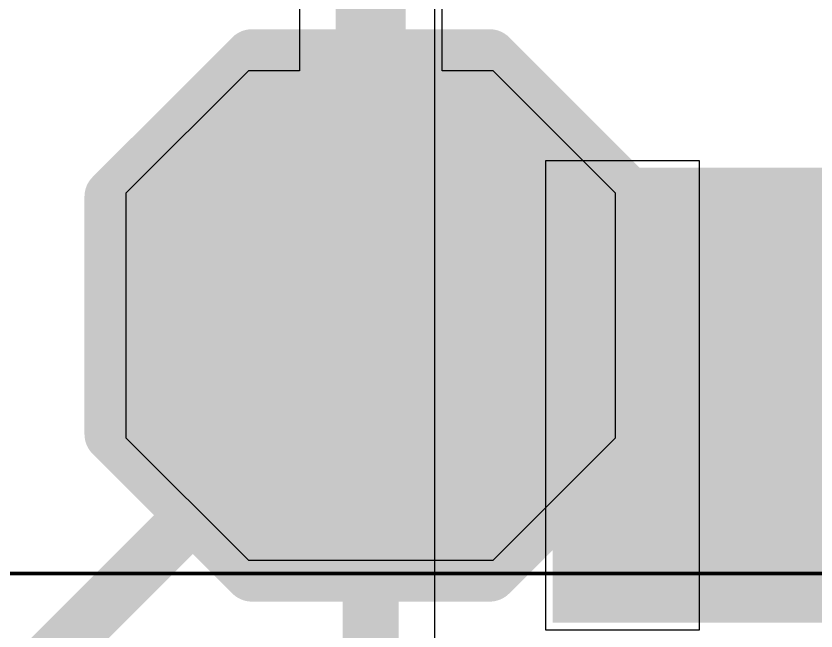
# Model space of a CAD drawing. Header units: inches. Extents: x -6 to 5433, y -4 to 5447.
# Drawn here: x 5.858 to 8.763, y 31.086 to 33.32 of the extents above; entities that cross this region are included whole.
import ezdxf

# ---------------------------------------------------------------- set-up
doc = ezdxf.new("R2010")
doc.units = ezdxf.units.IN
for name, color, linetype in [('Bottom Layer', 5, 'Continuous'), ('Bottom Overlay', 54, 'Continuous'), ('Bottom Paste', 16, 'Continuous'), ('Bottom Solder', 6, 'Continuous'), ('Ground', 16, 'Continuous'), ('Mechanical 4', 56, 'Continuous'), ('Top Layer', 1, 'Continuous'), ('Top Overlay', 2, 'Continuous'), ('Top Paste', 8, 'Continuous'), ('Top Solder', 216, 'Continuous')]:
    doc.layers.add(name, color=color, linetype=linetype)

# ---------------------------------------------------------------- blocks, each defined once
blk = doc.blocks.new('T__________B_123')
at = {"layer": 'Bottom Layer'}
blk.add_hatch(color=5, dxfattribs=at).paths.add_polyline_path([(0.381, 0.762), (-0.381, 0.762), (-0.762, 0.381), (-0.762, -0.381), (-0.381, -0.762), (0.381, -0.762), (0.762, -0.381), (0.762, 0.381)])
at = {"layer": 'Bottom Paste'}
blk.add_hatch(color=16, dxfattribs=at).paths.add_polyline_path([(0.381, 0.762), (-0.381, 0.762), (-0.762, 0.381), (-0.762, -0.381), (-0.381, -0.762), (0.381, -0.762), (0.762, -0.381), (0.762, 0.381)])
at = {"layer": 'Bottom Solder'}
blk.add_hatch(color=6, dxfattribs=at).paths.add_polyline_path([(0.4318, 0.8636), (-0.4318, 0.8636), (-0.8636, 0.4318), (-0.8636, -0.4318), (-0.4318, -0.8636), (0.4318, -0.8636), (0.8636, -0.4318), (0.8636, 0.4318)])
at = {"layer": 'Bottom Overlay'}
for points in [[(-0.4318, 0.9398, 0.2, 0.2, 0), (-0.9398, 0.4318, 0.2, 0.2, 0)], [(-0.4318, 0.9398, 0.2, 0.2, 0), (0.4318, 0.9398, 0.2, 0.2, 0)], [(0.4318, 0.9398, 0.2, 0.2, 0), (0.9398, 0.4318, 0.2, 0.2, 0)], [(-0.9398, 0.4318, 0.2, 0.2, 0), (-0.9398, -0.4318, 0.2, 0.2, 0)], [(0.9398, 0.4318, 0.2, 0.2, 0), (0.9398, -0.4318, 0.2, 0.2, 0)], [(-0.9398, -0.4318, 0.2, 0.2, 0), (-0.4318, -0.9398, 0.2, 0.2, 0)], [(0.9398, -0.4318, 0.2, 0.2, 0), (0.4318, -0.9398, 0.2, 0.2, 0)], [(-0.4318, -0.9398, 0.2, 0.2, 0), (0.4318, -0.9398, 0.2, 0.2, 0)]]:
    blk.add_lwpolyline(points, format="xyseb", dxfattribs=at)
for points in [[(-0.4818, 0.9398, 0.1, 0.1, 1), (-0.3818, 0.9398, 0.1, 0.1, 1)], [(-0.4818, 0.9398, 0.1, 0.1, 1), (-0.3818, 0.9398, 0.1, 0.1, 1)], [(0.3818, 0.9398, 0.1, 0.1, 1), (0.4818, 0.9398, 0.1, 0.1, 1)], [(0.3818, 0.9398, 0.1, 0.1, 1), (0.4818, 0.9398, 0.1, 0.1, 1)], [(-0.9898, 0.4318, 0.1, 0.1, 1), (-0.8898, 0.4318, 0.1, 0.1, 1)], [(-0.9898, 0.4318, 0.1, 0.1, 1), (-0.8898, 0.4318, 0.1, 0.1, 1)], [(0.8898, 0.4318, 0.1, 0.1, 1), (0.9898, 0.4318, 0.1, 0.1, 1)], [(0.8898, 0.4318, 0.1, 0.1, 1), (0.9898, 0.4318, 0.1, 0.1, 1)], [(-0.9898, -0.4318, 0.1, 0.1, 1), (-0.8898, -0.4318, 0.1, 0.1, 1)], [(-0.9898, -0.4318, 0.1, 0.1, 1), (-0.8898, -0.4318, 0.1, 0.1, 1)], [(0.8898, -0.4318, 0.1, 0.1, 1), (0.9898, -0.4318, 0.1, 0.1, 1)], [(0.8898, -0.4318, 0.1, 0.1, 1), (0.9898, -0.4318, 0.1, 0.1, 1)], [(-0.4818, -0.9398, 0.1, 0.1, 1), (-0.3818, -0.9398, 0.1, 0.1, 1)], [(-0.4818, -0.9398, 0.1, 0.1, 1), (-0.3818, -0.9398, 0.1, 0.1, 1)], [(0.3818, -0.9398, 0.1, 0.1, 1), (0.4818, -0.9398, 0.1, 0.1, 1)], [(0.3818, -0.9398, 0.1, 0.1, 1), (0.4818, -0.9398, 0.1, 0.1, 1)]]:
    blk.add_lwpolyline(points, format="xyseb", close=True, dxfattribs=at)
blk = doc.blocks.new('QTH_030_01_L_D_A_K_TR_154')
at = {"layer": 'Top Layer'}
for points in [[(6.5975, -2.361), (6.9025, -2.361), (6.9025, -3.811), (6.5975, -3.811)], [(7.0975, -2.361), (7.4025, -2.361), (7.4025, -3.811), (7.0975, -3.811)]]:
    blk.add_hatch(color=1, dxfattribs=at).paths.add_polyline_path(points)
at = {"layer": 'Top Paste'}
for points in [[(6.5975, -2.361), (6.9025, -2.361), (6.9025, -3.811), (6.5975, -3.811)], [(7.0975, -2.361), (7.4025, -2.361), (7.4025, -3.811), (7.0975, -3.811)]]:
    blk.add_hatch(color=8, dxfattribs=at).paths.add_polyline_path(points)
at = {"layer": 'Top Solder'}
for points in [[(6.4959, -2.2594), (7.0041, -2.2594), (7.0041, -3.9126), (6.4959, -3.9126)], [(6.9959, -2.2594), (7.5041, -2.2594), (7.5041, -3.9126), (6.9959, -3.9126)]]:
    blk.add_hatch(color=216, dxfattribs=at).paths.add_polyline_path(points)
at = {"layer": 'Top Overlay'}
for points in [[(10, -1.461, 0.2, 0.2, 0), (8.476, -2.985, 0.2, 0.2, 0)], [(8.476, -2.985, 0.2, 0.2, 0), (7.8, -2.985, 0.2, 0.2, 0)]]:
    blk.add_lwpolyline(points, format="xyseb", dxfattribs=at)
for points in [[(7.75, -2.985, 0.1, 0.1, 1), (7.85, -2.985, 0.1, 0.1, 1)], [(8.426, -2.985, 0.1, 0.1, 1), (8.526, -2.985, 0.1, 0.1, 1)], [(8.426, -2.985, 0.1, 0.1, 1), (8.526, -2.985, 0.1, 0.1, 1)]]:
    blk.add_lwpolyline(points, format="xyseb", close=True, dxfattribs=at)

msp = doc.modelspace()

# ---------------------------------------------------------------- linework, layer by layer
at = {"layer": 'Bottom Layer'}
for p, q in [((6.8871, 33.4829), (6.8871, 33.1216)), ((7.4051, 33.1216), (7.4051, 33.4829)), ((6.7016, 33.1216), (6.2571, 32.6771)), ((6.8871, 33.1216), (6.7016, 33.1216)), ((7.5906, 33.1216), (7.4051, 33.1216)), ((8.0351, 32.6771), (7.5906, 33.1216)), ((6.2571, 32.6771), (6.2571, 31.7881)), ((8.0351, 31.7881), (8.0351, 32.6771)), ((6.2571, 31.7881), (6.7016, 31.3436)), ((7.5906, 31.3436), (8.0351, 31.7881)), ((6.7016, 31.3436), (7.5906, 31.3436))]:
    msp.add_line(p, q, dxfattribs=at)
msp.add_lwpolyline([(7.1461, 32.2326, 0.254, 0.254, 0), (7.1461, 33.8278, 0.254, 0.254, 0)], format="xyseb", dxfattribs=at)
msp.add_lwpolyline([(7.0826, 32.2326, 0.127, 0.127, 1), (7.2096, 32.2326, 0.127, 0.127, 1)], format="xyseb", close=True, dxfattribs=at)
at = {"layer": 'Ground'}
msp.add_line((7.3792, 29.4142), (7.3792, 33.4622), dxfattribs=at)
msp.add_lwpolyline([(7.1461, 29.3177, 0.2032, 0.2032, 0), (7.1461, 33.8278, 0.2032, 0.2032, 0)], format="xyseb", dxfattribs=at)
at = {"layer": 'Mechanical 4'}
msp.add_lwpolyline([(4.3524, 31.2949, 0.0127, 0.0127, 0), (26.1425, 31.2949, 0.0127, 0.0127, 0)], format="xyseb", dxfattribs=at)
at = {"layer": 'Top Layer'}
for p, q in [((8.3401, 32.7947), (7.7811, 32.7947)), ((7.7811, 32.7947), (7.7811, 31.0907)), ((8.3401, 31.0907), (8.3401, 32.7947)), ((7.7811, 31.0907), (8.3401, 31.0907))]:
    msp.add_line(p, q, dxfattribs=at)

# ---------------------------------------------------------------- block references
for name, p, rotation in [('T__________B_123', (7.1461, 32.2326), 90), ('QTH_030_01_L_D_A_K_TR_154', (15.3106, 28.8567), 180)]:
    msp.add_blockref(name, p, dxfattribs=dict(rotation=rotation))

doc.saveas('drawing.dxf')
